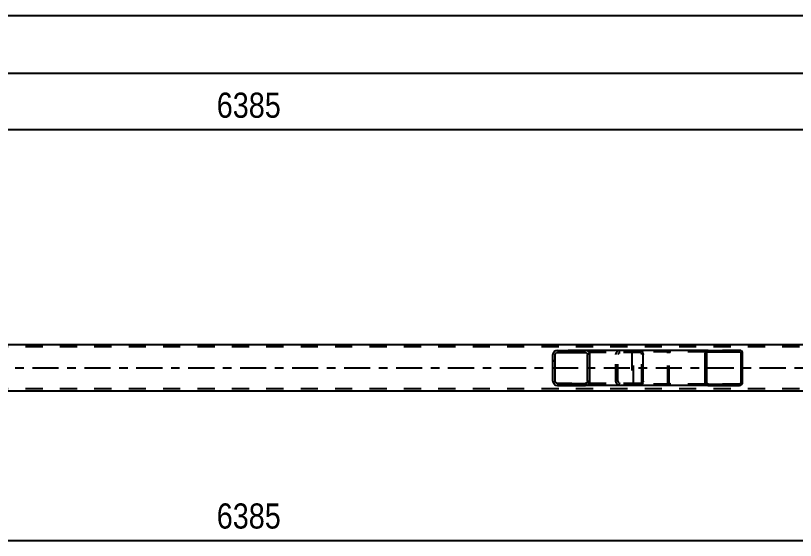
# Model space of a CAD drawing. Header units: millimetres. Extents: x 0 to 841, y 0 to 594.
# Drawn here: x 421.7 to 510.6, y 215.7 to 275.5 of the extents above; entities that cross this region are included whole.
import ezdxf

# ---------------------------------------------------------------- set-up
doc = ezdxf.new("R2010")
doc.units = ezdxf.units.MM
doc.linetypes.add('DXK_LINE_DOT2', pattern=[3.9198, 1.9599, -1.9599])
doc.linetypes.add('DXK_LINE_DOT3', pattern=[5.9187, 2.979, -0.9799, 0.9799, -0.9799])
doc.styles.add('Arial Narrow', font='ARIALN.TTF', dxfattribs={"height": 0.2})

# ---------------------------------------------------------------- blocks, each defined once
blk = doc.blocks.new('Part-814553284-5861 - 5738')
at = {"linetype": 'Continuous'}
h = blk.add_hatch(dxfattribs=at)
h.set_pattern_fill('', scale=0.7, style=0, pattern_type=0)
h.set_pattern_definition([(45, (487.1314, 237.0774), (-1.57154, 1.57154), [])])
h.paths.add_polyline_path([(487.17, 236.894), (487.131, 237.077), (487.022, 237.233), (486.859, 237.337), (486.667, 237.374), (483.483, 237.374), (483.29, 237.337), (483.127, 237.233), (483.018, 237.077), (482.98, 236.894), (482.98, 233.854), (483.018, 233.67), (483.127, 233.514), (483.29, 233.41), (483.483, 233.374), (486.667, 233.374), (486.859, 233.41), (487.022, 233.514), (487.131, 233.67), (487.17, 233.854)])
h.paths.add_polyline_path([(486.899, 233.762), (486.845, 233.684), (486.763, 233.632), (486.667, 233.614), (483.483, 233.614), (483.386, 233.632), (483.305, 233.684), (483.25, 233.762), (483.231, 233.854), (483.231, 236.894), (483.25, 236.986), (483.305, 237.063), (483.386, 237.115), (483.483, 237.134), (486.667, 237.134), (486.763, 237.115), (486.845, 237.063), (486.899, 236.986), (486.918, 236.894), (486.918, 233.854)])
at = {"color": 2, "linetype": 'Continuous'}
for p, q in [((483.483, 237.374), (483.29, 237.337)), ((483.483, 237.374), (486.667, 237.374)), ((492.967, 237.374), (486.667, 237.374)), ((486.859, 237.337), (486.667, 237.374)), ((492.967, 237.374), (493.071, 237.337)), ((493.071, 237.337), (493.159, 237.233)), ((483.018, 237.077), (482.98, 236.894)), ((482.98, 233.854), (482.98, 236.894)), ((483.231, 236.894), (483.25, 236.986)), ((483.231, 233.854), (483.231, 236.894)), ((483.25, 236.986), (483.305, 237.063)), ((483.305, 237.063), (483.386, 237.115)), ((483.386, 237.115), (483.483, 237.134)), ((483.483, 237.134), (486.667, 237.134)), ((486.667, 237.134), (486.763, 237.115)), ((486.763, 237.115), (486.845, 237.063)), ((486.845, 237.063), (486.899, 236.986)), ((486.899, 236.986), (486.918, 236.894)), ((486.918, 233.854), (486.918, 236.894)), ((487.17, 236.894), (487.131, 237.077)), ((487.17, 233.854), (487.17, 236.894)), ((493.159, 237.233), (493.218, 237.077)), ((493.218, 237.077), (493.238, 236.894)), ((493.238, 233.854), (493.238, 236.894)), ((482.98, 233.854), (483.018, 233.67)), ((483.25, 233.762), (483.231, 233.854)), ((483.305, 233.684), (483.25, 233.762)), ((483.386, 233.632), (483.305, 233.684)), ((486.845, 233.684), (486.763, 233.632)), ((486.899, 233.762), (486.845, 233.684)), ((486.918, 233.854), (486.899, 233.762)), ((487.131, 233.67), (487.17, 233.854)), ((493.238, 233.854), (493.218, 233.67)), ((483.29, 233.41), (483.483, 233.374)), ((483.483, 233.614), (483.386, 233.632)), ((483.483, 233.614), (486.667, 233.614)), ((483.483, 233.374), (486.667, 233.374)), ((486.763, 233.632), (486.667, 233.614)), ((486.667, 233.374), (486.859, 233.41)), ((492.967, 233.374), (486.667, 233.374)), ((493.071, 233.41), (492.967, 233.374)), ((493.159, 233.514), (493.071, 233.41)), ((493.218, 233.67), (493.159, 233.514))]:
    blk.add_line(p, q, dxfattribs=at)
at = {"color": 7, "linetype": 'DXK_LINE_DOT2'}
for p, q in [((486.667, 237.374), (483.483, 237.374)), ((490.44, 237.337), (490.633, 237.374)), ((491.975, 237.134), (491.975, 237.374)), ((492.967, 237.134), (483.483, 237.134)), ((490.13, 236.894), (490.168, 237.077)), ((490.13, 233.854), (490.13, 236.894)), ((490.401, 236.986), (490.381, 236.894)), ((490.381, 233.854), (490.381, 236.894)), ((490.455, 237.063), (490.401, 236.986)), ((490.455, 237.063), (490.477, 237.077)), ((490.477, 237.077), (490.537, 237.115)), ((490.537, 237.115), (490.633, 237.134)), ((493.019, 237.115), (492.967, 237.134)), ((493.063, 237.063), (493.019, 237.115)), ((493.093, 236.986), (493.063, 237.063)), ((493.103, 236.894), (493.093, 236.986)), ((493.103, 233.854), (493.103, 236.894)), ((490.168, 233.67), (490.13, 233.854)), ((490.381, 233.854), (490.401, 233.762)), ((490.401, 233.762), (490.455, 233.684)), ((490.455, 233.684), (490.477, 233.67)), ((493.019, 233.632), (493.063, 233.684)), ((493.063, 233.684), (493.093, 233.762)), ((493.093, 233.762), (493.103, 233.854)), ((492.967, 233.614), (483.483, 233.614)), ((486.667, 233.374), (483.483, 233.374)), ((490.633, 233.374), (490.44, 233.41)), ((490.477, 233.67), (490.537, 233.632)), ((490.537, 233.632), (490.633, 233.614)), ((491.975, 233.374), (491.975, 233.614)), ((492.967, 233.614), (493.019, 233.632))]:
    blk.add_line(p, q, dxfattribs=at)
at = {"color": 2, "linetype": 'Continuous'}
for centre, start, end in [((483.468, 236.879), 111.1941, 156.15059), ((486.681, 236.879), 23.84941, 68.8059), ((483.468, 233.869), 203.84941, 248.8059), ((486.681, 233.869), 291.1941, 336.15059)]:
    blk.add_arc(centre, 0.492, start, end, dxfattribs=at)
at = {"color": 7, "linetype": 'DXK_LINE_DOT2'}
for centre, start, end in [((490.618, 236.879), 111.19409, 156.15058), ((490.618, 233.869), 203.84941, 248.80591)]:
    blk.add_arc(centre, 0.492, start, end, dxfattribs=at)
blk = doc.blocks.new('Part-814553284-5867 - 5738')
at = {"color": 2, "linetype": 'Continuous'}
for p, q in [((718.82, 238.014), (56.704, 238.014)), ((575.226, 232.734), (325.824, 232.734))]:
    blk.add_line(p, q, dxfattribs=at)
at = {"color": 7, "linetype": 'DXK_LINE_DOT2'}
for p, q in [((718.82, 237.774), (56.704, 237.774)), ((718.82, 232.974), (56.704, 232.974))]:
    blk.add_line(p, q, dxfattribs=at)
at = {"color": 7, "linetype": 'DXK_LINE_DOT3'}
blk.add_line((56.704, 235.374), (718.82, 235.374), dxfattribs=at)
blk = doc.blocks.new('Part-814553284-5978 - 5738')
at = {"linetype": 'Continuous'}
h = blk.add_hatch(dxfattribs=at)
h.set_pattern_fill('', scale=0.7, style=0, pattern_type=0)
h.set_pattern_definition([(45, (504.5554, 237.1762), (-1.57154, 1.57154), [])])
h.paths.add_polyline_path([(504.581, 237.054), (504.555, 237.176), (504.482, 237.28), (504.371, 237.349), (504.241, 237.374), (500.665, 237.374), (500.535, 237.349), (500.424, 237.28), (500.351, 237.176), (500.325, 237.054), (500.325, 233.694), (500.351, 233.571), (500.424, 233.467), (500.535, 233.398), (500.665, 233.374), (504.241, 233.374), (504.371, 233.398), (504.482, 233.467), (504.555, 233.571), (504.581, 233.694)])
h.paths.add_polyline_path([(504.398, 233.633), (504.361, 233.581), (504.306, 233.546), (504.241, 233.534), (500.665, 233.534), (500.6, 233.546), (500.545, 233.581), (500.508, 233.633), (500.495, 233.694), (500.495, 237.054), (500.508, 237.115), (500.545, 237.167), (500.6, 237.202), (500.665, 237.214), (504.241, 237.214), (504.306, 237.202), (504.361, 237.167), (504.398, 237.115), (504.411, 237.054), (504.411, 233.694)])
at = {"color": 7, "linetype": 'DXK_LINE_DOT2'}
for p, q in [((492.185, 237.349), (492.316, 237.374)), ((492.967, 237.374), (492.316, 237.374)), ((495.891, 237.374), (496.022, 237.349)), ((504.241, 237.374), (500.665, 237.374)), ((491.975, 237.054), (491.98, 237.077)), ((491.975, 237.054), (491.975, 233.694)), ((491.98, 237.077), (492.001, 237.176)), ((492.158, 237.115), (492.145, 237.054)), ((492.145, 233.694), (492.145, 237.054)), ((492.195, 237.167), (492.158, 237.115)), ((492.251, 237.202), (492.195, 237.167)), ((492.316, 237.214), (492.251, 237.202)), ((504.241, 237.214), (492.316, 237.214)), ((495.957, 237.202), (495.891, 237.214)), ((496.012, 237.167), (495.957, 237.202)), ((496.049, 237.115), (496.012, 237.167)), ((496.062, 237.054), (496.049, 237.115)), ((496.062, 233.694), (496.062, 237.054)), ((496.206, 237.176), (496.232, 237.054)), ((496.232, 233.694), (496.232, 237.054)), ((492.001, 233.571), (491.975, 233.694)), ((492.145, 233.694), (492.158, 233.633)), ((496.049, 233.633), (496.062, 233.694)), ((496.232, 233.694), (496.206, 233.571)), ((492.158, 233.633), (492.195, 233.581)), ((492.316, 233.374), (492.185, 233.398)), ((492.195, 233.581), (492.251, 233.546)), ((492.251, 233.546), (492.316, 233.534)), ((504.241, 233.534), (492.316, 233.534)), ((492.967, 233.374), (492.316, 233.374)), ((495.891, 233.534), (495.957, 233.546)), ((496.022, 233.398), (495.891, 233.374)), ((495.957, 233.546), (496.012, 233.581)), ((496.012, 233.581), (496.049, 233.633)), ((504.241, 233.374), (500.665, 233.374))]:
    blk.add_line(p, q, dxfattribs=at)
at = {"color": 2, "linetype": 'Continuous'}
for p, q in [((500.665, 237.374), (492.967, 237.374)), ((500.665, 237.374), (500.535, 237.349)), ((500.665, 237.374), (504.241, 237.374)), ((504.371, 237.349), (504.241, 237.374)), ((500.351, 237.176), (500.325, 237.054)), ((500.325, 233.694), (500.325, 237.054)), ((500.495, 237.054), (500.508, 237.115)), ((500.495, 233.694), (500.495, 237.054)), ((500.508, 237.115), (500.545, 237.167)), ((500.545, 237.167), (500.6, 237.202)), ((500.6, 237.202), (500.665, 237.214)), ((500.665, 237.214), (504.241, 237.214)), ((504.241, 237.214), (504.306, 237.202)), ((504.306, 237.202), (504.361, 237.167)), ((504.361, 237.167), (504.398, 237.115)), ((504.398, 237.115), (504.411, 237.054)), ((504.411, 233.694), (504.411, 237.054)), ((504.581, 237.054), (504.555, 237.176)), ((504.581, 233.694), (504.581, 237.054)), ((500.325, 233.694), (500.351, 233.571)), ((500.508, 233.633), (500.495, 233.694)), ((504.411, 233.694), (504.398, 233.633)), ((504.555, 233.571), (504.581, 233.694)), ((500.665, 233.374), (492.967, 233.374)), ((500.545, 233.581), (500.508, 233.633)), ((500.535, 233.398), (500.665, 233.374)), ((500.6, 233.546), (500.545, 233.581)), ((500.665, 233.534), (500.6, 233.546)), ((500.665, 233.534), (504.241, 233.534)), ((500.665, 233.374), (504.241, 233.374)), ((504.306, 233.546), (504.241, 233.534)), ((504.241, 233.374), (504.371, 233.398)), ((504.361, 233.581), (504.306, 233.546)), ((504.398, 233.633), (504.361, 233.581))]:
    blk.add_line(p, q, dxfattribs=at)
at = {"color": 7, "linetype": 'DXK_LINE_DOT2'}
for centre, start, end in [((492.303, 237.04), 110.75832, 155.68005), ((495.904, 237.04), 24.31995, 69.24167), ((492.303, 233.708), 204.31995, 249.24167), ((495.904, 233.708), 290.75832, 335.68005)]:
    blk.add_arc(centre, 0.331, start, end, dxfattribs=at)
at = {"color": 2, "linetype": 'Continuous'}
for centre, start, end in [((500.652, 237.04), 110.75832, 155.68004), ((504.254, 237.04), 24.31996, 69.24168), ((500.652, 233.708), 204.31996, 249.24168), ((504.254, 233.708), 290.75832, 335.68004)]:
    blk.add_arc(centre, 0.331, start, end, dxfattribs=at)
blk = doc.blocks.new('StraightDimension-814553284-6183 - 5738')
at = {"color": 7, "linetype": 'Continuous'}
blk.add_line((45.844, 275.527), (729.68, 275.527), dxfattribs=at)
blk = doc.blocks.new('StraightDimension-814553284-6166 - 5738')
at = {"color": 7, "linetype": 'Continuous'}
blk.add_line((320.624, 262.535), (576.026, 262.535), dxfattribs=at)
at = {"color": 0}
blk.add_wipeout([(452.581, 263.285), (452.581, 267.485), (444.069, 267.485), (444.069, 263.285)], dxfattribs=at)
at = {"color": 3, "style": 'Arial Narrow'}
blk.add_text('6385', height=2.8633, dxfattribs=at).set_placement((444.669, 263.885))
blk = doc.blocks.new('StraightDimension-814553284-6200 - 5738')
at = {"color": 7, "linetype": 'Continuous'}
blk.add_line((320.624, 215.717), (576.026, 215.717), dxfattribs=at)
at = {"color": 0}
blk.add_wipeout([(452.581, 216.467), (452.581, 220.667), (444.069, 220.667), (444.069, 216.467)], dxfattribs=at)
at = {"color": 3, "style": 'Arial Narrow'}
blk.add_text('6385', height=2.8633, dxfattribs=at).set_placement((444.669, 217.067))
blk = doc.blocks.new('StraightDimension-814553284-6227 - 5738')
at = {"color": 7, "linetype": 'Continuous'}
blk.add_line((46.484, 268.97), (729.04, 268.97), dxfattribs=at)

msp = doc.modelspace()

# ---------------------------------------------------------------- block references
for name in ['StraightDimension-814553284-6183 - 5738', 'Part-814553284-5867 - 5738', 'Part-814553284-5861 - 5738', 'Part-814553284-5978 - 5738', 'StraightDimension-814553284-6200 - 5738']:
    msp.add_blockref(name, (0, 0))

# ---------------------------------------------------------------- next in the draw order: block references
msp.add_blockref('StraightDimension-814553284-6166 - 5738', (0, 0))

# ---------------------------------------------------------------- next in the draw order: block references
msp.add_blockref('StraightDimension-814553284-6227 - 5738', (0, 0))

doc.saveas('drawing.dxf')
